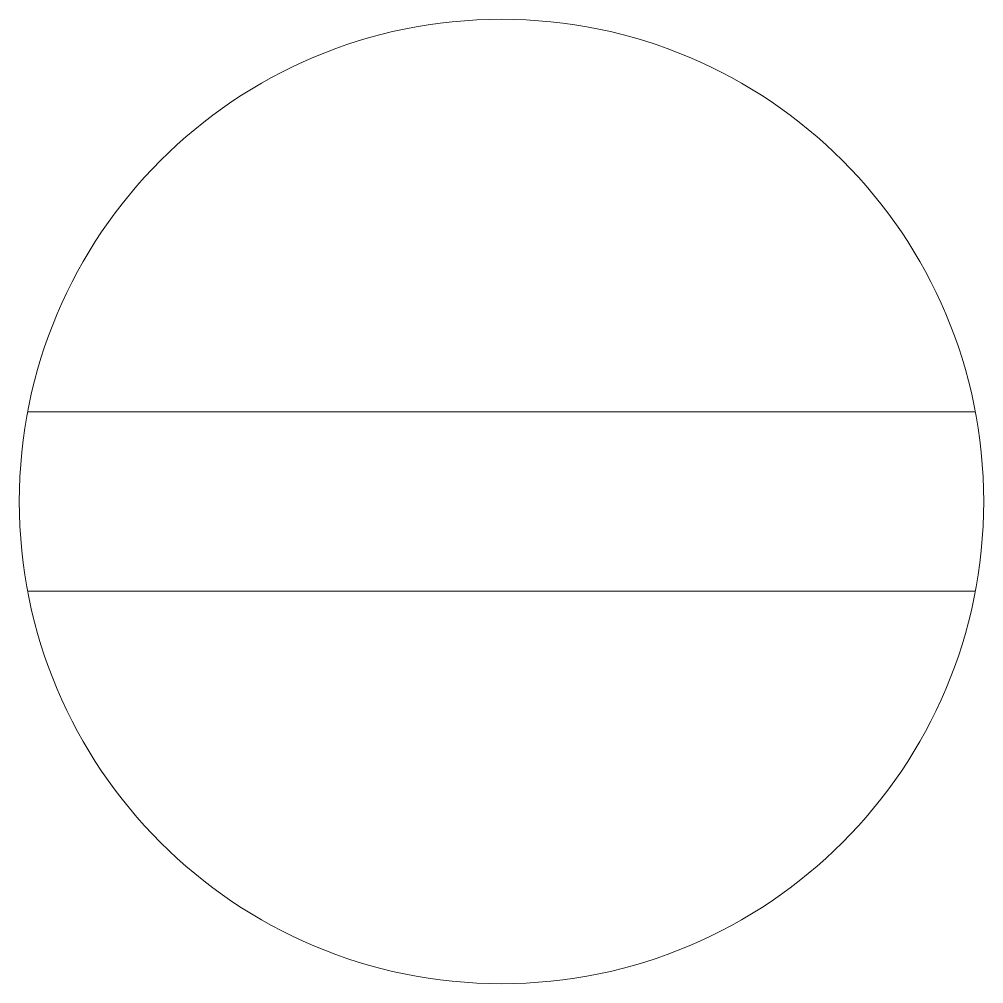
# Model space of a CAD drawing. Extents: x -3.5 to 3.5, y -3.5 to 3.5.
import ezdxf

# ---------------------------------------------------------------- set-up
doc = ezdxf.new("R2010")
doc.units = 0
doc.layers.add('NULL', color=7, linetype='Continuous', lineweight=5, true_color=0xffffff)

msp = doc.modelspace()

# ---------------------------------------------------------------- linework, layer by layer
at = {"layer": 'NULL'}
for p, q in [((3.439113, 0.65), (-3.439113, 0.65)), ((-3.439113, -0.65), (3.439113, -0.65))]:
    msp.add_line(p, q, dxfattribs=at)
msp.add_circle((0, 0), 3.5, dxfattribs=at)

doc.saveas('drawing.dxf')
